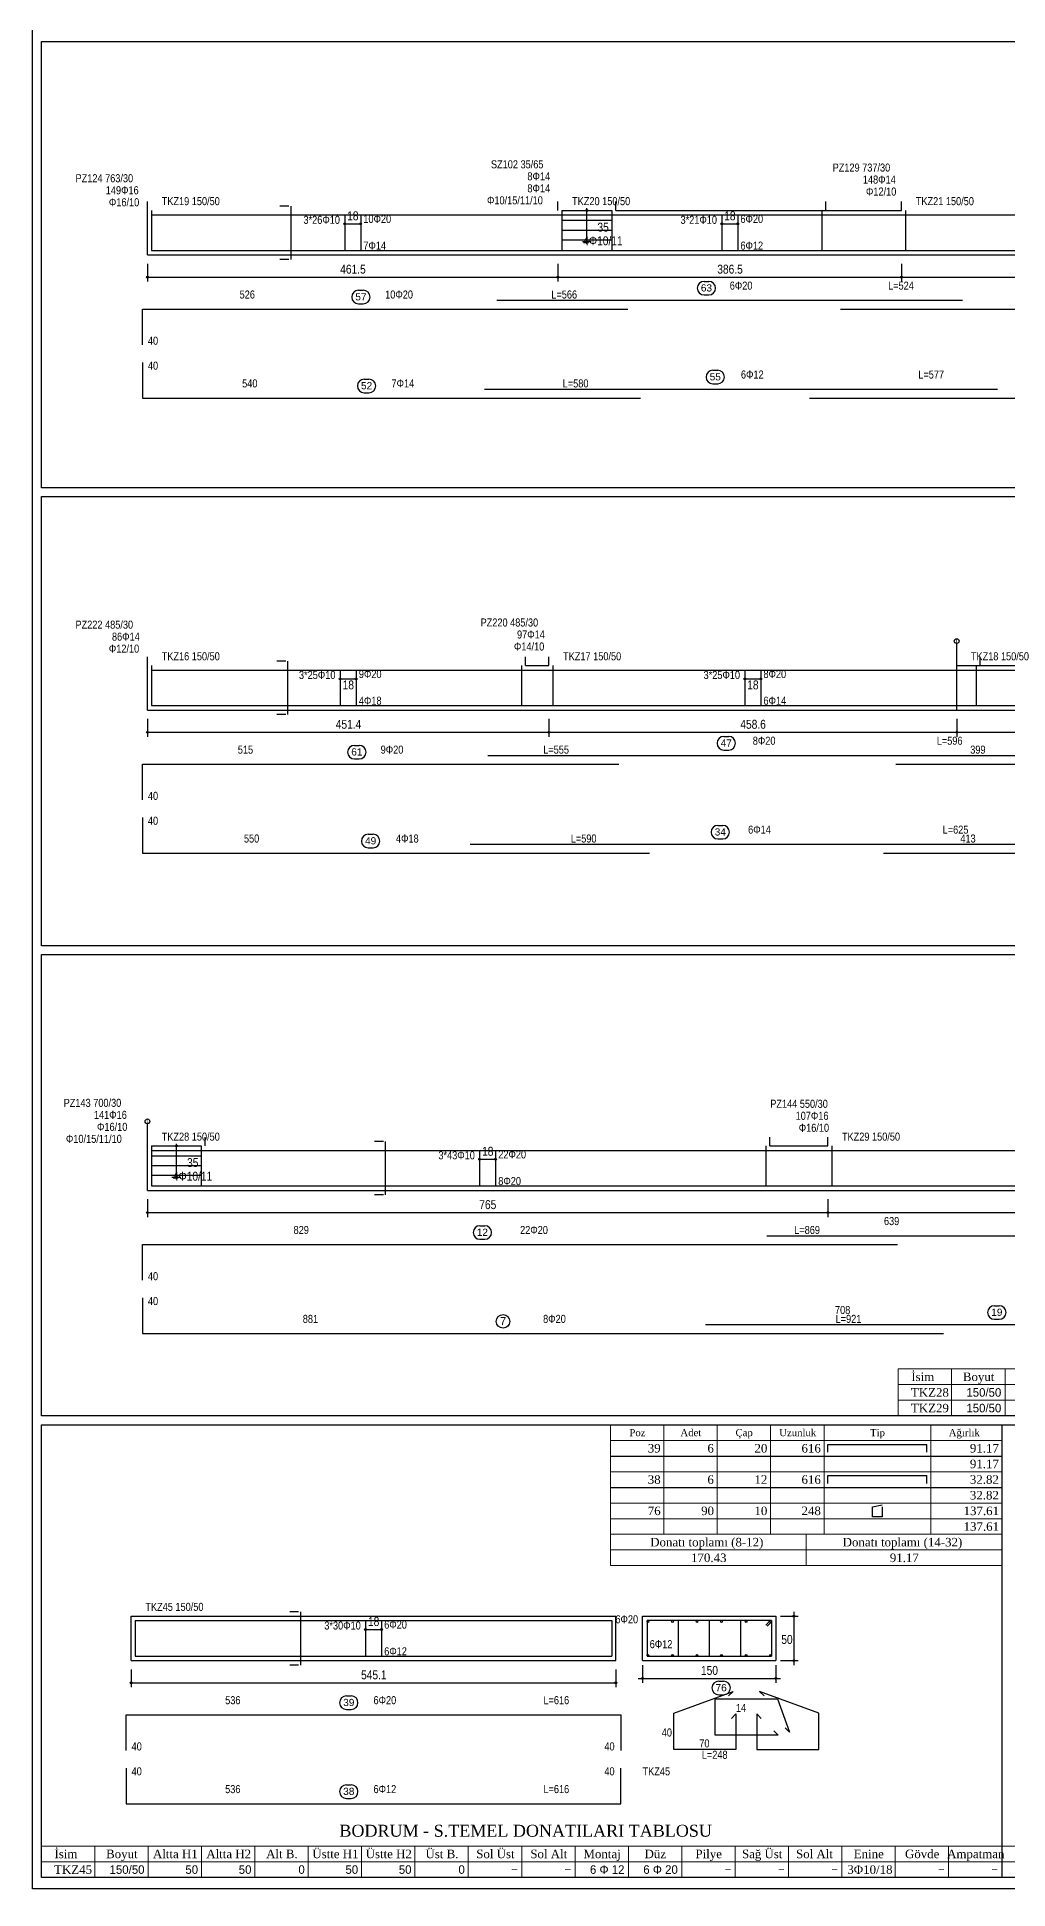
# Model space of a CAD drawing. Header units: metres. Extents: x 419734 to 420376, y 4564732 to 4565123.
# Drawn here: x 420099.24 to 420110.16, y 4565020.82 to 4565041.65 of the extents above; entities that cross this region are included whole.
import ezdxf

# ---------------------------------------------------------------- set-up
doc = ezdxf.new("R2010")
doc.units = ezdxf.units.M
for name, color, linetype in [('Standart', 7, 'Continuous'), ('SW_DIM', 33, 'Continuous'), ('SW_REINFORCEMENT', 7, 'Continuous'), ('SW_SEZIONI_CARPENTERIA', 4, 'Continuous'), ('SW_TXT_TESTI', 1, 'Continuous')]:
    doc.layers.add(name, color=color, linetype=linetype)
doc.styles.add('ACA_1', font='ARIALN.TTF')
doc.styles.add('arial_1_18', font='arial.ttf', dxfattribs={"height": 0.2})
doc.styles.add('SWS', font='ARIALN.TTF')
doc.styles.add('symbol_1_18', font='symbol.ttf', dxfattribs={"height": 0.2})
doc.styles.add('times new roman_1_18', font='times.ttf', dxfattribs={"height": 0.2})

msp = doc.modelspace()

# ---------------------------------------------------------------- linework, layer by layer
msp.add_line((420099.2896, 4565026.04374), (420169.0396, 4565026.04374))
for points in [[(420099.1896, 4565062.86785), (420169.1396, 4565062.86785), (420169.1396, 4565020.82258), (420099.1896, 4565020.82258)], [(420099.2896, 4565041.60378), (420139.08832, 4565041.60378), (420139.08832, 4565036.58442), (420099.2896, 4565036.58442)], [(420099.2896, 4565036.48442), (420125.05415, 4565036.48442), (420125.05415, 4565031.43305), (420099.2896, 4565031.43305)], [(420099.2896, 4565031.33305), (420119.72491, 4565031.33305), (420119.72491, 4565026.14374), (420099.2896, 4565026.14374)]]:
    msp.add_lwpolyline(points, close=True)
for points in [[(420169.0396, 4565020.95274), (420099.2896, 4565020.95274), (420099.2896, 4565026.04374)], [(420110.0896, 4565026.04374), (420110.0896, 4565020.95274)]]:
    msp.add_lwpolyline(points)
at = {"layer": 'Standart', "color": 251, "linetype": 'Continuous', "lineweight": -3}
for points in [[(420109.5814, 4565034.08334), (420109.5814, 4565034.83334)], [(420100.4814, 4565028.68027), (420100.4814, 4565029.43027)]]:
    msp.add_lwpolyline(points, dxfattribs=at)
at = {"layer": 'Standart', "color": 1, "linetype": 'Continuous', "lineweight": 5}
for points in [[(420108.92491, 4565026.67174), (420119.72491, 4565026.67174)], [(420108.92491, 4565026.67174), (420108.92491, 4565026.14374)], [(420109.52491, 4565026.67174), (420109.52491, 4565026.14374)], [(420110.12491, 4565026.67174), (420110.12491, 4565026.14374)], [(420108.92491, 4565026.49574), (420119.72491, 4565026.49574)], [(420108.92491, 4565026.31974), (420119.72491, 4565026.31974)], [(420105.6896, 4565026.04374), (420110.0896, 4565026.04374)], [(420105.6896, 4565026.04374), (420105.6896, 4565024.45974)], [(420106.2896, 4565026.04374), (420106.2896, 4565024.81174)], [(420106.8896, 4565026.04374), (420106.8896, 4565024.81174)], [(420107.4896, 4565026.04374), (420107.4896, 4565024.81174)], [(420108.0896, 4565026.04374), (420108.0896, 4565024.81174)], [(420108.92491, 4565026.14374), (420119.72491, 4565026.14374)], [(420109.2896, 4565026.04374), (420109.2896, 4565024.81174)], [(420110.0896, 4565026.04374), (420110.0896, 4565024.45974)], [(420105.6896, 4565025.86774), (420110.0896, 4565025.86774)], [(420105.6896, 4565025.51574), (420110.0896, 4565025.51574)], [(420105.6896, 4565025.16374), (420110.0896, 4565025.16374)], [(420105.6896, 4565024.98774), (420110.0896, 4565024.98774)], [(420105.6896, 4565024.81174), (420110.0896, 4565024.81174)], [(420107.8896, 4565024.81174), (420107.8896, 4565024.45974)], [(420105.6896, 4565024.63574), (420110.0896, 4565024.63574)], [(420105.6896, 4565024.45974), (420110.0896, 4565024.45974)], [(420099.2896, 4565021.30474), (420153.2896, 4565021.30474)], [(420099.8896, 4565021.30474), (420099.8896, 4565020.95274)], [(420100.4896, 4565021.30474), (420100.4896, 4565020.95274)], [(420101.0896, 4565021.30474), (420101.0896, 4565020.95274)], [(420101.6896, 4565021.30474), (420101.6896, 4565020.95274)], [(420102.2896, 4565021.30474), (420102.2896, 4565020.95274)], [(420102.8896, 4565021.30474), (420102.8896, 4565020.95274)], [(420103.4896, 4565021.30474), (420103.4896, 4565020.95274)], [(420104.0896, 4565021.30474), (420104.0896, 4565020.95274)], [(420104.6896, 4565021.30474), (420104.6896, 4565020.95274)], [(420105.2896, 4565021.30474), (420105.2896, 4565020.95274)], [(420105.8896, 4565021.30474), (420105.8896, 4565020.95274)], [(420106.4896, 4565021.30474), (420106.4896, 4565020.95274)], [(420107.0896, 4565021.30474), (420107.0896, 4565020.95274)], [(420107.6896, 4565021.30474), (420107.6896, 4565020.95274)], [(420108.2896, 4565021.30474), (420108.2896, 4565020.95274)], [(420108.8896, 4565021.30474), (420108.8896, 4565020.95274)], [(420109.4896, 4565021.30474), (420109.4896, 4565020.95274)], [(420110.0896, 4565021.30474), (420110.0896, 4565020.95274)], [(420099.2896, 4565021.12874), (420153.2896, 4565021.12874)], [(420099.2896, 4565020.95274), (420153.2896, 4565020.95274)]]:
    msp.add_lwpolyline(points, dxfattribs=at)
at = {"layer": 'Standart', "color": 7, "linetype": 'Continuous', "lineweight": -3}
for points in [[(420108.1336, 4565025.82374), (420109.2456, 4565025.82374)], [(420108.1336, 4565025.73574), (420108.1336, 4565025.82374)], [(420109.2456, 4565025.73574), (420109.2456, 4565025.82374)], [(420108.1336, 4565025.47174), (420109.2456, 4565025.47174)], [(420108.1336, 4565025.38374), (420108.1336, 4565025.47174)], [(420109.2456, 4565025.38374), (420109.2456, 4565025.47174)], [(420108.6346, 4565025.11974), (420108.74185, 4565025.14174)], [(420108.6346, 4565025.00974), (420108.6346, 4565025.11974)], [(420108.7446, 4565025.00974), (420108.6346, 4565025.00974)], [(420108.7446, 4565025.11974), (420108.7446, 4565025.00974)]]:
    msp.add_lwpolyline(points, dxfattribs=at)
at = {"layer": 'Standart', "color": 251, "linetype": 'Continuous', "lineweight": -3}
for centre in [(420109.5814, 4565034.86), (420100.4814, 4565029.45693)]:
    msp.add_circle(centre, 0.02667, dxfattribs=at)
at = {"layer": 'SW_DIM'}
for points in [[(420105.37173, 4565039.7027), (420105.47173, 4565039.7027)], [(420105.42173, 4565039.3277), (420105.42173, 4565039.7277)], [(420102.69906, 4565039.5527), (420102.87906, 4565039.5527)], [(420106.9393, 4565039.5527), (420107.1193, 4565039.5527)], [(420105.37173, 4565039.3527), (420105.47173, 4565039.3527)], [(420100.4814, 4565039.1027), (420100.4814, 4565038.9027)], [(420105.09673, 4565039.1027), (420105.09673, 4565038.9027)], [(420108.96186, 4565039.1027), (420108.96186, 4565038.9027)], [(420100.4814, 4565038.9527), (420123.85912, 4565038.9527)], [(420102.64845, 4565034.43334), (420102.82845, 4565034.43334)], [(420107.19845, 4565034.43334), (420107.37845, 4565034.43334)], [(420100.4814, 4565033.98334), (420100.4814, 4565033.78334)], [(420104.99551, 4565033.98334), (420104.99551, 4565033.78334)], [(420109.5814, 4565033.98334), (420109.5814, 4565033.78334)], [(420100.4814, 4565033.83334), (420112.9314, 4565033.83334)], [(420100.7564, 4565029.18027), (420100.8564, 4565029.18027)], [(420100.8064, 4565028.80527), (420100.8064, 4565029.20527)], [(420104.2164, 4565029.03027), (420104.3964, 4565029.03027)], [(420100.7564, 4565028.83027), (420100.8564, 4565028.83027)], [(420100.4814, 4565028.58027), (420100.4814, 4565028.38027)], [(420108.1314, 4565028.58027), (420108.1314, 4565028.38027)], [(420100.4814, 4565028.43027), (420113.8814, 4565028.43027)], [(420107.59919, 4565023.89095), (420107.79919, 4565023.89095)], [(420107.74919, 4565023.94095), (420107.74919, 4565023.34095)], [(420102.9335, 4565023.74095), (420103.1135, 4565023.74095)], [(420106.04919, 4565023.34095), (420106.04919, 4565023.14095)], [(420107.54919, 4565023.34095), (420107.54919, 4565023.14095)], [(420107.59919, 4565023.39095), (420107.79919, 4565023.39095)], [(420100.2978, 4565023.29095), (420100.2978, 4565023.09095)], [(420100.2978, 4565023.14095), (420105.74919, 4565023.14095)], [(420105.74919, 4565023.29095), (420105.74919, 4565023.09095)], [(420105.99919, 4565023.19095), (420107.59919, 4565023.19095)]]:
    msp.add_lwpolyline(points, dxfattribs=at)
for centre in [(420105.42173, 4565039.7027), (420102.69906, 4565039.5527), (420102.87906, 4565039.5527), (420106.9393, 4565039.5527), (420107.1193, 4565039.5527), (420105.42173, 4565039.3527), (420100.4814, 4565038.9527), (420105.09673, 4565038.9527), (420108.96186, 4565038.9527), (420102.64845, 4565034.43334), (420102.82845, 4565034.43334), (420107.19845, 4565034.43334), (420107.37845, 4565034.43334), (420100.4814, 4565033.83334), (420104.99551, 4565033.83334), (420109.5814, 4565033.83334), (420100.8064, 4565029.18027), (420104.2164, 4565029.03027), (420104.3964, 4565029.03027), (420100.8064, 4565028.83027), (420100.4814, 4565028.43027), (420108.1314, 4565028.43027), (420102.9335, 4565023.74095), (420103.1135, 4565023.74095), (420107.74919, 4565023.89095), (420107.74919, 4565023.39095), (420100.2978, 4565023.14095), (420105.74919, 4565023.14095), (420106.04919, 4565023.19095), (420107.54919, 4565023.19095)]:
    msp.add_circle(centre, 0.01, dxfattribs=at)
at = {"layer": 'SW_REINFORCEMENT', "color": 7, "ltscale": 0.05, "flags": 128}
for points in [[(420100.5264, 4565039.7027), (420100.5264, 4565039.2527)], [(420100.5264, 4565039.6527), (420123.81412, 4565039.6527)], [(420102.69906, 4565039.6527), (420102.69906, 4565039.2527)], [(420102.87906, 4565039.6527), (420102.87906, 4565039.2527)], [(420105.14173, 4565039.7027), (420105.14173, 4565039.2527)], [(420105.14173, 4565039.7027), (420105.70173, 4565039.7027)], [(420105.14173, 4565039.5927), (420105.70173, 4565039.5927)], [(420105.70173, 4565039.7027), (420105.70173, 4565039.2527)], [(420106.9393, 4565039.6527), (420106.9393, 4565039.2527)], [(420107.1193, 4565039.6527), (420107.1193, 4565039.2527)], [(420108.06666, 4565039.7027), (420108.06666, 4565039.2527)], [(420109.00686, 4565039.7027), (420109.00686, 4565039.2527)], [(420105.14173, 4565039.4827), (420105.70173, 4565039.4827)], [(420105.14173, 4565039.3727), (420105.70173, 4565039.3727)], [(420100.5264, 4565039.2527), (420123.81412, 4565039.2527)], [(420102.85468, 4565038.8057), (420102.90868, 4565038.8057)], [(420106.74046, 4565038.9057), (420106.79446, 4565038.9057)], [(420106.74046, 4565038.7527), (420106.79446, 4565038.7527)], [(420100.4264, 4565038.1927), (420100.4264, 4565038.5927)], [(420100.4264, 4565038.5927), (420105.88258, 4565038.5927)], [(420102.85468, 4565038.6527), (420102.90868, 4565038.6527)], [(420104.41089, 4565038.6927), (420109.64771, 4565038.6927)], [(420108.27602, 4565038.5927), (420117.06513, 4565038.5927)], [(420100.4264, 4565037.9927), (420100.4264, 4565037.5927)], [(420102.91863, 4565037.8057), (420102.97263, 4565037.8057)], [(420106.83984, 4565037.9057), (420106.89384, 4565037.9057)], [(420106.83984, 4565037.7527), (420106.89384, 4565037.7527)], [(420100.4264, 4565037.5927), (420106.02469, 4565037.5927)], [(420102.91863, 4565037.6527), (420102.97263, 4565037.6527)], [(420104.26985, 4565037.6927), (420110.04094, 4565037.6927)], [(420107.92816, 4565037.5927), (420117.73832, 4565037.5927)], [(420100.5264, 4565034.58334), (420100.5264, 4565034.13334)], [(420104.6864, 4565034.58334), (420104.6864, 4565034.13334)], [(420105.04051, 4565034.58334), (420105.04051, 4565034.13334)], [(420109.80051, 4565034.58334), (420109.80051, 4565034.13334)], [(420100.5264, 4565034.53334), (420112.8864, 4565034.53334)], [(420102.64845, 4565034.53334), (420102.64845, 4565034.13334)], [(420102.82845, 4565034.53334), (420102.82845, 4565034.13334)], [(420107.19845, 4565034.53334), (420107.19845, 4565034.13334)], [(420107.37845, 4565034.53334), (420107.37845, 4565034.13334)], [(420100.5264, 4565034.13334), (420112.8864, 4565034.13334)], [(420106.96357, 4565033.78634), (420107.01757, 4565033.78634)], [(420102.80913, 4565033.68634), (420102.86313, 4565033.68634)], [(420104.30966, 4565033.57334), (420110.26724, 4565033.57334)], [(420106.96357, 4565033.63334), (420107.01757, 4565033.63334)], [(420100.4264, 4565033.07334), (420100.4264, 4565033.47334)], [(420100.4264, 4565033.47334), (420105.78135, 4565033.47334)], [(420102.80913, 4565033.53334), (420102.86313, 4565033.53334)], [(420108.89555, 4565033.47334), (420113.0864, 4565033.47334)], [(420100.4264, 4565032.87334), (420100.4264, 4565032.47334)], [(420106.89637, 4565032.78634), (420106.95037, 4565032.78634)], [(420102.96399, 4565032.68634), (420103.01799, 4565032.68634)], [(420102.96399, 4565032.53334), (420103.01799, 4565032.53334)], [(420104.10915, 4565032.57334), (420110.36299, 4565032.57334)], [(420106.89637, 4565032.63334), (420106.95037, 4565032.63334)], [(420100.4264, 4565032.47334), (420106.1255, 4565032.47334)], [(420108.75716, 4565032.47334), (420113.0864, 4565032.47334)], [(420100.5264, 4565029.18027), (420100.5264, 4565028.73027)], [(420100.5264, 4565029.18027), (420101.0864, 4565029.18027)], [(420101.0864, 4565029.18027), (420101.0864, 4565028.73027)], [(420107.4364, 4565029.18027), (420107.4364, 4565028.73027)], [(420108.1764, 4565029.18027), (420108.1764, 4565028.73027)], [(420100.5264, 4565029.13027), (420113.8364, 4565029.13027)], [(420100.5264, 4565029.07027), (420101.0864, 4565029.07027)], [(420100.5264, 4565028.96027), (420101.0864, 4565028.96027)], [(420104.2164, 4565029.13027), (420104.2164, 4565028.73027)], [(420104.3964, 4565029.13027), (420104.3964, 4565028.73027)], [(420100.5264, 4565028.85027), (420101.0864, 4565028.85027)], [(420100.5264, 4565028.73027), (420113.8364, 4565028.73027)], [(420104.22027, 4565028.28327), (420104.27427, 4565028.28327)], [(420104.22027, 4565028.13027), (420104.27427, 4565028.13027)], [(420107.44555, 4565028.17027), (420114.0364, 4565028.17027)], [(420100.4264, 4565027.67027), (420100.4264, 4565028.07027)], [(420100.4264, 4565028.07027), (420108.91724, 4565028.07027)], [(420100.4264, 4565027.47027), (420100.4264, 4565027.07027)], [(420110.00576, 4565027.38327), (420110.05976, 4565027.38327)], [(420106.75705, 4565027.17027), (420114.0364, 4565027.17027)], [(420110.00576, 4565027.23027), (420110.05976, 4565027.23027)], [(420100.4264, 4565027.07027), (420109.43474, 4565027.07027)], [(420100.3428, 4565023.84095), (420100.3428, 4565023.44095)], [(420100.3428, 4565023.84095), (420105.70419, 4565023.84095)], [(420102.9335, 4565023.84095), (420102.9335, 4565023.44095)], [(420103.1135, 4565023.84095), (420103.1135, 4565023.44095)], [(420105.70419, 4565023.84095), (420105.70419, 4565023.44095)], [(420106.09919, 4565023.84095), (420106.09919, 4565023.44095)], [(420107.49919, 4565023.84095), (420106.09919, 4565023.84095)], [(420106.44919, 4565023.84095), (420106.44919, 4565023.44095)], [(420106.79919, 4565023.84095), (420106.79919, 4565023.44095)], [(420107.14919, 4565023.84095), (420107.14919, 4565023.44095)], [(420107.48459, 4565023.84095), (420107.43509, 4565023.79145)], [(420107.49919, 4565023.82635), (420107.44969, 4565023.77685)], [(420107.49919, 4565023.84095), (420107.49919, 4565023.44095)], [(420100.3428, 4565023.44095), (420105.70419, 4565023.44095)], [(420106.09919, 4565023.44095), (420107.49919, 4565023.44095)], [(420106.90593, 4565023.16022), (420106.95993, 4565023.16022)], [(420102.71843, 4565022.99395), (420102.77243, 4565022.99395)], [(420106.39919, 4565022.80095), (420107.06637, 4565023.04378)], [(420106.86586, 4565022.55095), (420106.86586, 4565022.96095)], [(420106.86586, 4565022.96095), (420107.56586, 4565022.96095)], [(420106.90593, 4565023.00722), (420106.95993, 4565023.00722)], [(420107.06637, 4565023.04378), (420107.01687, 4565022.99429)], [(420108.03252, 4565022.80095), (420107.36534, 4565023.04378)], [(420107.36534, 4565023.04378), (420107.41484, 4565022.99429)], [(420107.56586, 4565022.96095), (420107.70266, 4565022.58507)], [(420100.2428, 4565022.38095), (420100.2428, 4565022.78095)], [(420100.2428, 4565022.78095), (420105.80419, 4565022.78095)], [(420102.71843, 4565022.84095), (420102.77243, 4565022.84095)], [(420105.80419, 4565022.78095), (420105.80419, 4565022.38095)], [(420106.39919, 4565022.39095), (420106.39919, 4565022.80095)], [(420107.04969, 4565022.74145), (420107.09919, 4565022.79095)], [(420107.09919, 4565022.79095), (420107.09919, 4565022.39095)], [(420107.38202, 4565022.74145), (420107.33252, 4565022.79095)], [(420107.33252, 4565022.79095), (420107.33252, 4565022.39095)], [(420108.03252, 4565022.39095), (420108.03252, 4565022.80095)], [(420107.57586, 4565022.55095), (420106.86586, 4565022.55095)], [(420107.52636, 4565022.60045), (420107.57586, 4565022.55095)], [(420107.70266, 4565022.58507), (420107.65317, 4565022.63457)], [(420107.09919, 4565022.39095), (420106.39919, 4565022.39095)], [(420107.33252, 4565022.39095), (420108.03252, 4565022.39095)], [(420100.2428, 4565022.18095), (420100.2428, 4565021.78095)], [(420105.80419, 4565021.78095), (420105.80419, 4565022.18095)], [(420102.71843, 4565021.99395), (420102.77243, 4565021.99395)], [(420100.2428, 4565021.78095), (420105.80419, 4565021.78095)], [(420102.71843, 4565021.84095), (420102.77243, 4565021.84095)]]:
    msp.add_lwpolyline(points, dxfattribs=at)
at = {"layer": 'SW_REINFORCEMENT', "color": 7, "ltscale": 0.05}
for centre, radius in [((420104.48015, 4565027.20677), 0.0765), ((420106.10919, 4565023.83095), 0.01), ((420106.38519, 4565023.83095), 0.01), ((420106.66119, 4565023.83095), 0.01), ((420106.93719, 4565023.83095), 0.01), ((420107.21319, 4565023.83095), 0.01), ((420107.48919, 4565023.83095), 0.01), ((420106.10919, 4565023.45095), 0.01), ((420106.38519, 4565023.45095), 0.01), ((420106.66119, 4565023.45095), 0.01), ((420106.93719, 4565023.45095), 0.01), ((420107.21319, 4565023.45095), 0.01), ((420107.48919, 4565023.45095), 0.01)]:
    msp.add_circle(centre, radius, dxfattribs=at)
for centre, start, end in [((420102.85468, 4565038.7292), 90, 270), ((420102.90868, 4565038.7292), 270, 90), ((420106.74046, 4565038.8292), 90, 270), ((420106.79446, 4565038.8292), 270, 90), ((420102.91863, 4565037.7292), 90, 270), ((420102.97263, 4565037.7292), 270, 90), ((420106.83984, 4565037.8292), 90, 270), ((420106.89384, 4565037.8292), 270, 90), ((420106.96357, 4565033.70984), 90, 270), ((420107.01757, 4565033.70984), 270, 90), ((420102.80913, 4565033.60984), 90, 270), ((420102.86313, 4565033.60984), 270, 90), ((420106.89637, 4565032.70984), 90, 270), ((420106.95037, 4565032.70984), 270, 90), ((420102.96399, 4565032.60984), 90, 270), ((420103.01799, 4565032.60984), 270, 90), ((420104.22027, 4565028.20677), 90, 270), ((420104.27427, 4565028.20677), 270, 90), ((420110.00576, 4565027.30677), 90, 270), ((420110.05976, 4565027.30677), 270, 90), ((420106.90593, 4565023.08372), 90, 270), ((420106.95993, 4565023.08372), 270, 90), ((420102.71843, 4565022.91745), 90, 270), ((420102.77243, 4565022.91745), 270, 90), ((420102.71843, 4565021.91745), 90, 270), ((420102.77243, 4565021.91745), 270, 90)]:
    msp.add_arc(centre, 0.0765, start, end, dxfattribs=at)
at = {"layer": 'SW_SEZIONI_CARPENTERIA'}
for points in [[(420100.4814, 4565039.2027), (420100.4814, 4565039.8027)], [(420105.09673, 4565039.7027), (420105.09673, 4565039.8027)], [(420105.74673, 4565039.7027), (420105.74673, 4565039.8027)], [(420108.11166, 4565039.7027), (420108.11166, 4565039.8027)], [(420108.96186, 4565039.7027), (420108.96186, 4565039.8027)], [(420102.07176, 4565039.7527), (420101.97176, 4565039.7527)], [(420102.09676, 4565039.1527), (420102.09676, 4565039.7527)], [(420105.74673, 4565039.7027), (420108.96186, 4565039.7027)], [(420100.4814, 4565039.2027), (420123.85912, 4565039.2027)], [(420102.07176, 4565039.1527), (420101.97176, 4565039.1527)], [(420100.4814, 4565034.08334), (420100.4814, 4565034.68334)], [(420102.03633, 4565034.63334), (420101.93633, 4565034.63334)], [(420102.06133, 4565034.03334), (420102.06133, 4565034.63334)], [(420104.7314, 4565034.58334), (420104.7314, 4565034.68334)], [(420104.7314, 4565034.58334), (420104.99551, 4565034.58334)], [(420104.99551, 4565034.58334), (420104.99551, 4565034.68334)], [(420109.5814, 4565034.58334), (420112.9314, 4565034.58334)], [(420109.84551, 4565034.58334), (420109.84551, 4565034.68334)], [(420100.4814, 4565034.08334), (420112.9314, 4565034.08334)], [(420102.03633, 4565034.03334), (420101.93633, 4565034.03334)], [(420100.4814, 4565028.68027), (420100.4814, 4565029.28027)], [(420101.1314, 4565029.18027), (420101.1314, 4565029.28027)], [(420103.1339, 4565029.23027), (420103.0339, 4565029.23027)], [(420103.1589, 4565028.63027), (420103.1589, 4565029.23027)], [(420107.4814, 4565029.18027), (420107.4814, 4565029.28027)], [(420107.4814, 4565029.18027), (420108.1314, 4565029.18027)], [(420108.1314, 4565029.18027), (420108.1314, 4565029.28027)], [(420100.4814, 4565028.68027), (420113.8814, 4565028.68027)], [(420103.1339, 4565028.63027), (420103.0339, 4565028.63027)], [(420100.2978, 4565023.39095), (420100.2978, 4565023.89095)], [(420100.2978, 4565023.89095), (420105.74919, 4565023.89095)], [(420102.18079, 4565023.94095), (420102.08079, 4565023.94095)], [(420102.20579, 4565023.34095), (420102.20579, 4565023.94095)], [(420105.74919, 4565023.39095), (420105.74919, 4565023.89095)], [(420106.04919, 4565023.39095), (420106.04919, 4565023.89095)], [(420106.04919, 4565023.89095), (420107.54919, 4565023.89095)], [(420107.54919, 4565023.89095), (420107.54919, 4565023.39095)], [(420100.2978, 4565023.39095), (420105.74919, 4565023.39095)], [(420102.18079, 4565023.34095), (420102.08079, 4565023.34095)], [(420106.04919, 4565023.39095), (420107.54919, 4565023.39095)]]:
    msp.add_lwpolyline(points, dxfattribs=at)
at = {"layer": 'SW_TXT_TESTI', "linetype": 'Continuous', "lineweight": -3}
for points in [[(420105.6896, 4565025.69174), (420110.0896, 4565025.69174)], [(420105.6896, 4565025.33974), (420110.0896, 4565025.33974)]]:
    msp.add_lwpolyline(points, dxfattribs=at)

# ---------------------------------------------------------------- texts
at = {"layer": 'Standart', "color": 3, "linetype": 'Continuous', "lineweight": 5, "style": 'arial_1_18'}
for s, height, p in [('57', 0.081, (420102.81875, 4565038.69152)), ('63', 0.081, (420106.70453, 4565038.79152)), ('52', 0.081, (420102.8827, 4565037.69152)), ('55', 0.081, (420106.80391, 4565037.79152)), ('47', 0.081, (420106.92764, 4565033.67216)), ('61', 0.081, (420102.7732, 4565033.57216)), ('34', 0.081, (420106.86044, 4565032.67216)), ('49', 0.081, (420102.92806, 4565032.57216)), ('12', 0.081, (420104.18435, 4565028.16909)), ('19', 0.081, (420109.96983, 4565027.26909)), ('7', 0.09, (420104.44519, 4565027.16491)), ('76', 0.081, (420106.87001, 4565023.04604)), ('39', 0.081, (420102.6825, 4565022.87977)), ('38', 0.081, (420102.6825, 4565021.87977))]:
    msp.add_text(s, height=height, dxfattribs=at).set_placement(p)
at = {"layer": 'Standart', "color": 251, "linetype": 'Continuous', "lineweight": -3, "style": 'arial_1_18'}
for s, p in [('I', (420109.57363, 4565034.8414)), ('1', (420100.46586, 4565029.43833))]:
    msp.add_text(s, height=0.04, dxfattribs=at).set_placement(p)
at = {"layer": 'SW_DIM', "style": 'SWS'}
for s, p in [('18', (420102.72691, 4565039.5927)), ('18', (420106.96715, 4565039.5927)), ('4Φ10/11', (420105.38173, 4565039.31222)), ('35', (420105.54173, 4565039.46555)), ('461.5', (420102.64922, 4565038.9927)), ('386.5', (420106.88946, 4565038.9927)), ('18', (420102.6763, 4565034.31638)), ('18', (420107.2263, 4565034.31638)), ('451.4', (420102.59861, 4565033.87334)), ('458.6', (420107.14861, 4565033.87334)), ('18', (420104.24424, 4565029.07027)), ('35', (420100.9264, 4565028.94311)), ('4Φ10/11', (420100.7664, 4565028.78979)), ('765', (420104.21317, 4565028.47027)), ('18', (420102.96134, 4565023.78095)), ('50', (420107.60919, 4565023.5788)), ('150', (420106.70596, 4565023.23095)), ('545.1', (420102.88365, 4565023.18095))]:
    msp.add_text(s, height=0.1, dxfattribs=at).set_placement(p)
at = {"layer": 'SW_REINFORCEMENT', "color": 1, "style": 'ACA_1'}
for s, p in [('SZ102 35/65', (420104.34406, 4565040.17717)), ('PZ129 737/30', (420108.18637, 4565040.14053)), ('PZ124 763/30', (420099.67246, 4565040.02039)), ('8Φ14', (420104.75405, 4565040.04217)), ('8Φ14', (420104.75405, 4565039.90717)), ('148Φ14', (420108.52643, 4565040.00553)), ('149Φ16', (420100.01252, 4565039.88539)), ('Φ16/10', (420100.04748, 4565039.75039)), ('TKZ19 150/50', (420100.6414, 4565039.7627)), ('Φ10/15/11/10', (420104.29955, 4565039.77217)), ('TKZ20 150/50', (420105.25673, 4565039.7627)), ('Φ12/10', (420108.56139, 4565039.87053)), ('TKZ21 150/50', (420109.12186, 4565039.7627)), ('3*26Φ10', (420102.23576, 4565039.5527)), ('10Φ20', (420102.90906, 4565039.5627)), ('3*21Φ10', (420106.47599, 4565039.5527)), ('6Φ20', (420107.1493, 4565039.5627)), ('7Φ14', (420102.90906, 4565039.2627)), ('6Φ12', (420107.1493, 4565039.2627)), ('526', (420101.51763, 4565038.7127)), ('10Φ20', (420103.15449, 4565038.7127)), ('L=566', (420105.02307, 4565038.7127)), ('6Φ20', (420107.0293, 4565038.8127)), ('L=524', (420108.81014, 4565038.8127)), ('40', (420100.4864, 4565038.1927)), ('40', (420100.4864, 4565037.9127)), ('540', (420101.54605, 4565037.7127)), ('7Φ14', (420103.22554, 4565037.7127)), ('L=580', (420105.15097, 4565037.7127)), ('6Φ12', (420107.15539, 4565037.8127)), ('L=577', (420109.14995, 4565037.8127)), ('PZ222 485/30', (420099.67194, 4565034.99928)), ('PZ220 485/30', (420104.22737, 4565035.02334)), ('Φ12/10', (420100.04697, 4565034.72928)), ('86Φ14', (420100.08193, 4565034.86428)), ('Φ14/10', (420104.60239, 4565034.75334)), ('97Φ14', (420104.63735, 4565034.88834)), ('TKZ16 150/50', (420100.6414, 4565034.64334)), ('TKZ17 150/50', (420105.15551, 4565034.64334)), ('TKZ18 150/50', (420109.7414, 4565034.64334)), ('3*25Φ10', (420102.18514, 4565034.43334)), ('9Φ20', (420102.85845, 4565034.44334)), ('3*25Φ10', (420106.73514, 4565034.43334)), ('8Φ20', (420107.40845, 4565034.44334)), ('4Φ18', (420102.85845, 4565034.14334)), ('6Φ14', (420107.40845, 4565034.14334)), ('8Φ20', (420107.28845, 4565033.69334)), ('L=596', (420109.3576, 4565033.69334)), ('515', (420101.49739, 4565033.59334)), ('9Φ20', (420103.10387, 4565033.59334)), ('L=555', (420104.93197, 4565033.59334)), ('399', (420109.73372, 4565033.59334)), ('40', (420100.4864, 4565033.07334)), ('40', (420100.4864, 4565032.79334)), ('6Φ14', (420107.23607, 4565032.69334)), ('L=625', (420109.42372, 4565032.69334)), ('550', (420101.56622, 4565032.59334)), ('4Φ18', (420103.27595, 4565032.59334)), ('L=590', (420105.2417, 4565032.59334)), ('413', (420109.62301, 4565032.59334)), ('PZ143 700/30', (420099.53896, 4565029.62027)), ('PZ144 550/30', (420107.4848, 4565029.60955)), ('141Φ16', (420099.87902, 4565029.48527)), ('Φ16/10', (420099.91398, 4565029.35027)), ('107Φ16', (420107.77028, 4565029.47455)), ('Φ16/10', (420107.80524, 4565029.33955)), ('Φ10/15/11/10', (420099.56437, 4565029.21527)), ('TKZ28 150/50', (420100.6414, 4565029.24027)), ('TKZ29 150/50', (420108.2914, 4565029.24027)), ('3*43Φ10', (420103.75309, 4565029.03027)), ('22Φ20', (420104.4264, 4565029.04027)), ('8Φ20', (420104.4264, 4565028.74027)), ('639', (420108.76372, 4565028.29027)), ('829', (420102.12456, 4565028.19027)), ('22Φ20', (420104.67182, 4565028.19027)), ('L=869', (420107.75427, 4565028.19027)), ('40', (420100.4864, 4565027.67027)), ('40', (420100.4864, 4565027.39027)), ('708', (420108.21292, 4565027.29027)), ('881', (420102.22806, 4565027.19027)), ('8Φ20', (420104.93057, 4565027.19027)), ('L=921', (420108.22002, 4565027.19027)), ('TKZ45 150/50', (420100.4578, 4565023.95095)), ('3*30Φ10', (420102.47019, 4565023.74095)), ('6Φ20', (420103.1435, 4565023.75095)), ('6Φ20', (420105.74362, 4565023.81095)), ('6Φ12', (420103.1435, 4565023.45095)), ('6Φ12', (420106.12919, 4565023.53095)), ('536', (420101.35508, 4565022.90095)), ('6Φ20', (420103.0235, 4565022.90095)), ('L=616', (420104.93417, 4565022.90095)), ('14', (420107.09919, 4565022.81495)), ('40', (420106.26488, 4565022.53795)), ('70', (420106.68704, 4565022.41495)), ('40', (420100.3028, 4565022.38095)), ('40', (420105.61988, 4565022.38095)), ('L=248', (420106.7153, 4565022.28695)), ('40', (420100.3028, 4565022.10095)), ('40', (420105.61988, 4565022.10095)), ('TKZ45', (420106.04919, 4565022.10095)), ('536', (420101.35508, 4565021.90095)), ('6Φ12', (420103.0235, 4565021.90095)), ('L=616', (420104.93417, 4565021.90095))]:
    msp.add_text(s, height=0.09, dxfattribs=at).set_placement(p)
at = {"layer": 'SW_SEZIONI_CARPENTERIA', "style": 'times new roman_1_18'}
for s, height, p in [('İsim', 0.096, (420109.07125, 4565026.53574)), ('Boyut', 0.096, (420109.65137, 4565026.53574)), ('Poz', 0.08, (420105.90089, 4565025.91574)), ('Adet', 0.08, (420106.47464, 4565025.91574)), ('Çap', 0.08, (420107.09435, 4565025.91574)), ('Uzunluk', 0.08, (420107.58587, 4565025.91574)), ('Tip', 0.08, (420108.60744, 4565025.91574)), ('Ağırlık', 0.08, (420109.49242, 4565025.91574)), ('Donatı toplamı (8-12)', 0.096, (420106.13504, 4565024.67574)), ('Donatı toplamı (14-32)', 0.096, (420108.29953, 4565024.67574)), ('İsim', 0.096, (420099.43594, 4565021.16874)), ('Boyut', 0.096, (420100.01606, 4565021.16874)), ('Altta H1', 0.096, (420100.54324, 4565021.16874)), ('Altta H2', 0.096, (420101.14324, 4565021.16874)), ('Alt B.', 0.096, (420101.81614, 4565021.16874)), ('Üstte H1', 0.096, (420102.33538, 4565021.16874)), ('Üstte H2', 0.096, (420102.93538, 4565021.16874)), ('Üst B.', 0.096, (420103.60829, 4565021.16874)), ('Sol Üst', 0.096, (420104.17867, 4565021.16874)), ('Sol Alt', 0.096, (420104.78652, 4565021.16874)), ('Montaj', 0.096, (420105.38456, 4565021.16874)), ('Düz', 0.096, (420106.07137, 4565021.16874)), ('Pilye', 0.096, (420106.64372, 4565021.16874)), ('Sağ Üst', 0.096, (420107.16688, 4565021.16874)), ('Sol Alt', 0.096, (420107.77474, 4565021.16874)), ('Enine', 0.096, (420108.424, 4565021.16874)), ('Gövde', 0.096, (420109.00035, 4565021.16874)), ('Ampatman', 0.096, (420109.47434, 4565021.16874))]:
    msp.add_text(s, height=height, dxfattribs=at).set_placement(p)
at = {"layer": 'SW_TXT_TESTI', "linetype": 'Continuous', "lineweight": 5}
for s, height, style, p in [('TKZ28', 0.096, 'times new roman_1_18', (420109.06697, 4565026.35974)), ('150/50', 0.096, 'symbol_1_18', (420109.69065, 4565026.35974)), ('TKZ29', 0.096, 'times new roman_1_18', (420109.06697, 4565026.18374)), ('150/50', 0.096, 'symbol_1_18', (420109.69065, 4565026.18374)), ('39', 0.096, 'times new roman_1_18', (420106.10757, 4565025.73174)), ('6', 0.096, 'times new roman_1_18', (420106.77858, 4565025.73174)), ('20', 0.096, 'times new roman_1_18', (420107.30757, 4565025.73174)), ('616', 0.096, 'times new roman_1_18', (420107.83655, 4565025.73174)), ('91.17', 0.096, 'times new roman_1_18', (420109.73002, 4565025.73174)), ('91.17', 0.096, 'times new roman_1_18', (420109.73002, 4565025.55574)), ('38', 0.096, 'times new roman_1_18', (420106.10757, 4565025.37974)), ('6', 0.096, 'times new roman_1_18', (420106.77858, 4565025.37974)), ('12', 0.096, 'times new roman_1_18', (420107.30757, 4565025.37974)), ('616', 0.096, 'times new roman_1_18', (420107.83655, 4565025.37974)), ('32.82', 0.096, 'times new roman_1_18', (420109.73002, 4565025.37974)), ('32.82', 0.096, 'times new roman_1_18', (420109.73002, 4565025.20374)), ('76', 0.096, 'times new roman_1_18', (420106.10757, 4565025.02774)), ('90', 0.096, 'times new roman_1_18', (420106.70757, 4565025.02774)), ('10', 0.096, 'times new roman_1_18', (420107.30757, 4565025.02774)), ('248', 0.096, 'times new roman_1_18', (420107.83655, 4565025.02774)), ('137.61', 0.096, 'times new roman_1_18', (420109.659, 4565025.02774)), ('137.61', 0.096, 'times new roman_1_18', (420109.659, 4565024.85174)), ('170.43', 0.096, 'times new roman_1_18', (420106.5943, 4565024.49974)), ('91.17', 0.096, 'times new roman_1_18', (420108.82981, 4565024.49974)), ('BODRUM - S.TEMEL DONATILARI TABLOSU', 0.1344, 'times new roman_1_18', (420102.63962, 4565021.41034)), ('TKZ45', 0.096, 'times new roman_1_18', (420099.43166, 4565020.99274)), ('150/50', 0.096, 'symbol_1_18', (420100.05534, 4565020.99274)), ('50', 0.096, 'symbol_1_18', (420100.90769, 4565020.99274)), ('50', 0.096, 'symbol_1_18', (420101.50769, 4565020.99274)), ('0', 0.096, 'symbol_1_18', (420102.17864, 4565020.99274)), ('50', 0.096, 'symbol_1_18', (420102.70769, 4565020.99274)), ('50', 0.096, 'symbol_1_18', (420103.30769, 4565020.99274)), ('0', 0.096, 'symbol_1_18', (420103.97864, 4565020.99274)), ('-', 0.096, 'symbol_1_18', (420104.57169, 4565020.99274)), ('-', 0.096, 'symbol_1_18', (420105.17169, 4565020.99274)), ('6 F 12', 0.096, 'symbol_1_18', (420105.45743, 4565020.99274)), ('6 F 20', 0.096, 'symbol_1_18', (420106.05743, 4565020.99274)), ('-', 0.096, 'symbol_1_18', (420106.97169, 4565020.99274)), ('-', 0.096, 'symbol_1_18', (420107.57169, 4565020.99274)), ('-', 0.096, 'symbol_1_18', (420108.17169, 4565020.99274)), ('3Φ10/18', 0.096, 'times new roman_1_18', (420108.35138, 4565020.99274)), ('-', 0.096, 'symbol_1_18', (420109.37169, 4565020.99274)), ('-', 0.096, 'symbol_1_18', (420109.97169, 4565020.99274))]:
    msp.add_text(s, height=height, dxfattribs=dict(at, style=style)).set_placement(p)

doc.saveas('drawing.dxf')
